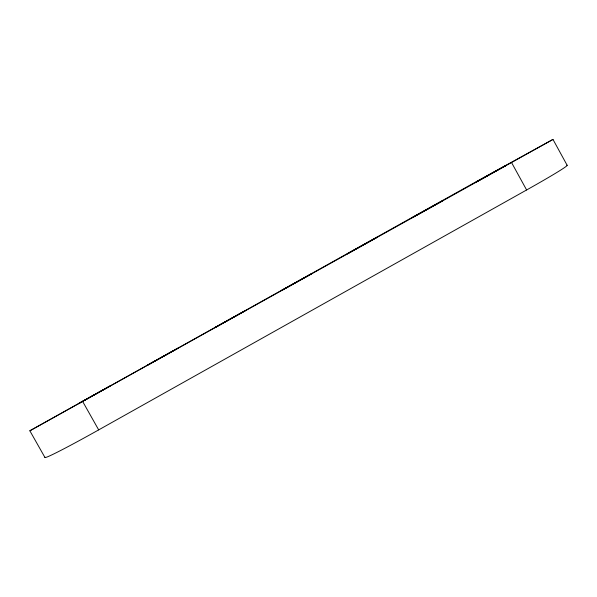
<?xml version="1.0" encoding="UTF-8"?>
<svg xmlns="http://www.w3.org/2000/svg" width="597" height="597" viewBox="0 0 597 597"><rect width="100%" height="100%" fill="white"/><g stroke="black" fill="none" stroke-linecap="round" stroke-linejoin="round"><path stroke-width="0.9" d="M567.15 165.294L552.979 139.422L29.85 430.795L44.954 457.489M29.85 430.795L477.757 180.831L552.979 139.422M45.103 457.16A72.304 2.567 -29.6 0 0 98.677 429.892L526.614 189.973A69.424 2.388 -28.6 0 0 566.889 165.22M491.1 173.652L506.375 165.265L476.093 182.078L488.824 175.1M82.752 401.654L98.677 429.892M511.636 162.705L526.614 189.973M412.199 217.666L442.108 201.062L412.199 217.666M281.568 290.455L311.44 273.844L281.568 290.455M147.16 365.349L177.802 348.275L147.16 365.349M377.162 237.233L347.282 253.844L377.162 237.233M245.031 310.828L214.778 327.678L245.031 310.828M109.885 386.102L78.394 403.669L109.885 386.102"/></g></svg>
